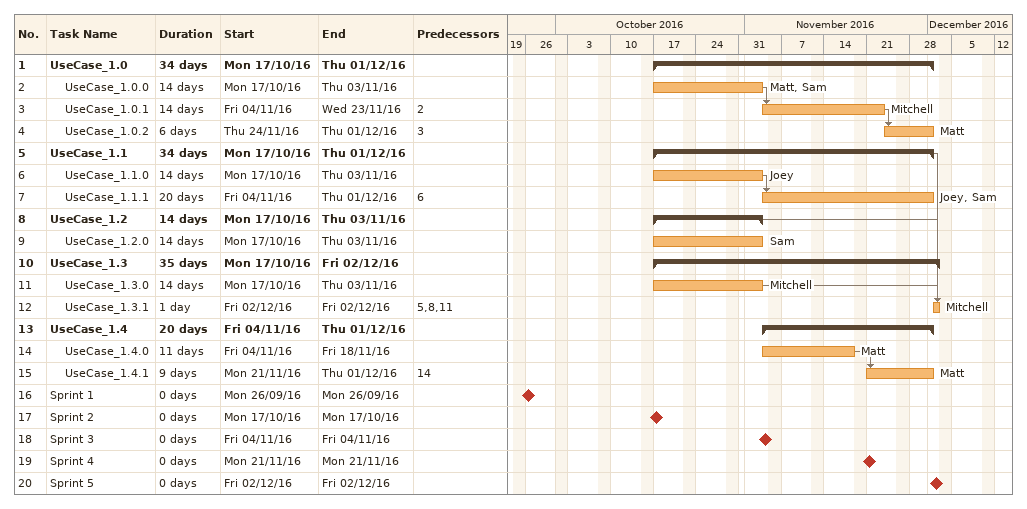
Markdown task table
| ID | Level | Task | Duration | Start | Finish | Predecessors | Resources |
|---|---|---|---|---|---|---|---|
| 1 | 1 | **UseCase_1.0** | 34d | 2016-10-17 | 2016-12-01 |  |  |
| 2 | 2 | UseCase_1.0.0 | 14d | 2016-10-17 | 2016-11-03 |  | Matt, Sam |
| 3 | 2 | UseCase_1.0.1 | 14d | 2016-11-04 | 2016-11-23 | 2 | Mitchell |
| 4 | 2 | UseCase_1.0.2 | 6d | 2016-11-24 | 2016-12-01 | 3 | Matt |
| 5 | 1 | **UseCase_1.1** | 34d | 2016-10-17 | 2016-12-01 |  |  |
| 6 | 2 | UseCase_1.1.0 | 14d | 2016-10-17 | 2016-11-03 |  | Joey |
| 7 | 2 | UseCase_1.1.1 | 20d | 2016-11-04 | 2016-12-01 | 6 | Joey, Sam |
| 8 | 1 | **UseCase_1.2** | 14d | 2016-10-17 | 2016-11-03 |  |  |
| 9 | 2 | UseCase_1.2.0 | 14d | 2016-10-17 | 2016-11-03 |  | Sam |
| 10 | 1 | **UseCase_1.3** | 35d | 2016-10-17 | 2016-12-02 |  |  |
| 11 | 2 | UseCase_1.3.0 | 14d | 2016-10-17 | 2016-11-03 |  | Mitchell |
| 12 | 2 | UseCase_1.3.1 | 1d | 2016-12-02 | 2016-12-02 | 5, 8, 11 | Mitchell |
| 13 | 1 | **UseCase_1.4** | 20d | 2016-11-04 | 2016-12-01 |  |  |
| 14 | 2 | UseCase_1.4.0 | 11d | 2016-11-04 | 2016-11-18 |  | Matt |
| 15 | 2 | UseCase_1.4.1 | 9d | 2016-11-21 | 2016-12-01 | 14 | Matt |
| 16 | 1 | Sprint 1 | 0d | 2016-09-26 | 2016-09-26 |  |  |
| 17 | 1 | Sprint 2 | 0d | 2016-10-17 | 2016-10-17 |  |  |
| 18 | 1 | Sprint 3 | 0d | 2016-11-04 | 2016-11-04 |  |  |
| 19 | 1 | Sprint 4 | 0d | 2016-11-21 | 2016-11-21 |  |  |
| 20 | 1 | Sprint 5 | 0d | 2016-12-02 | 2016-12-02 |  |  |
